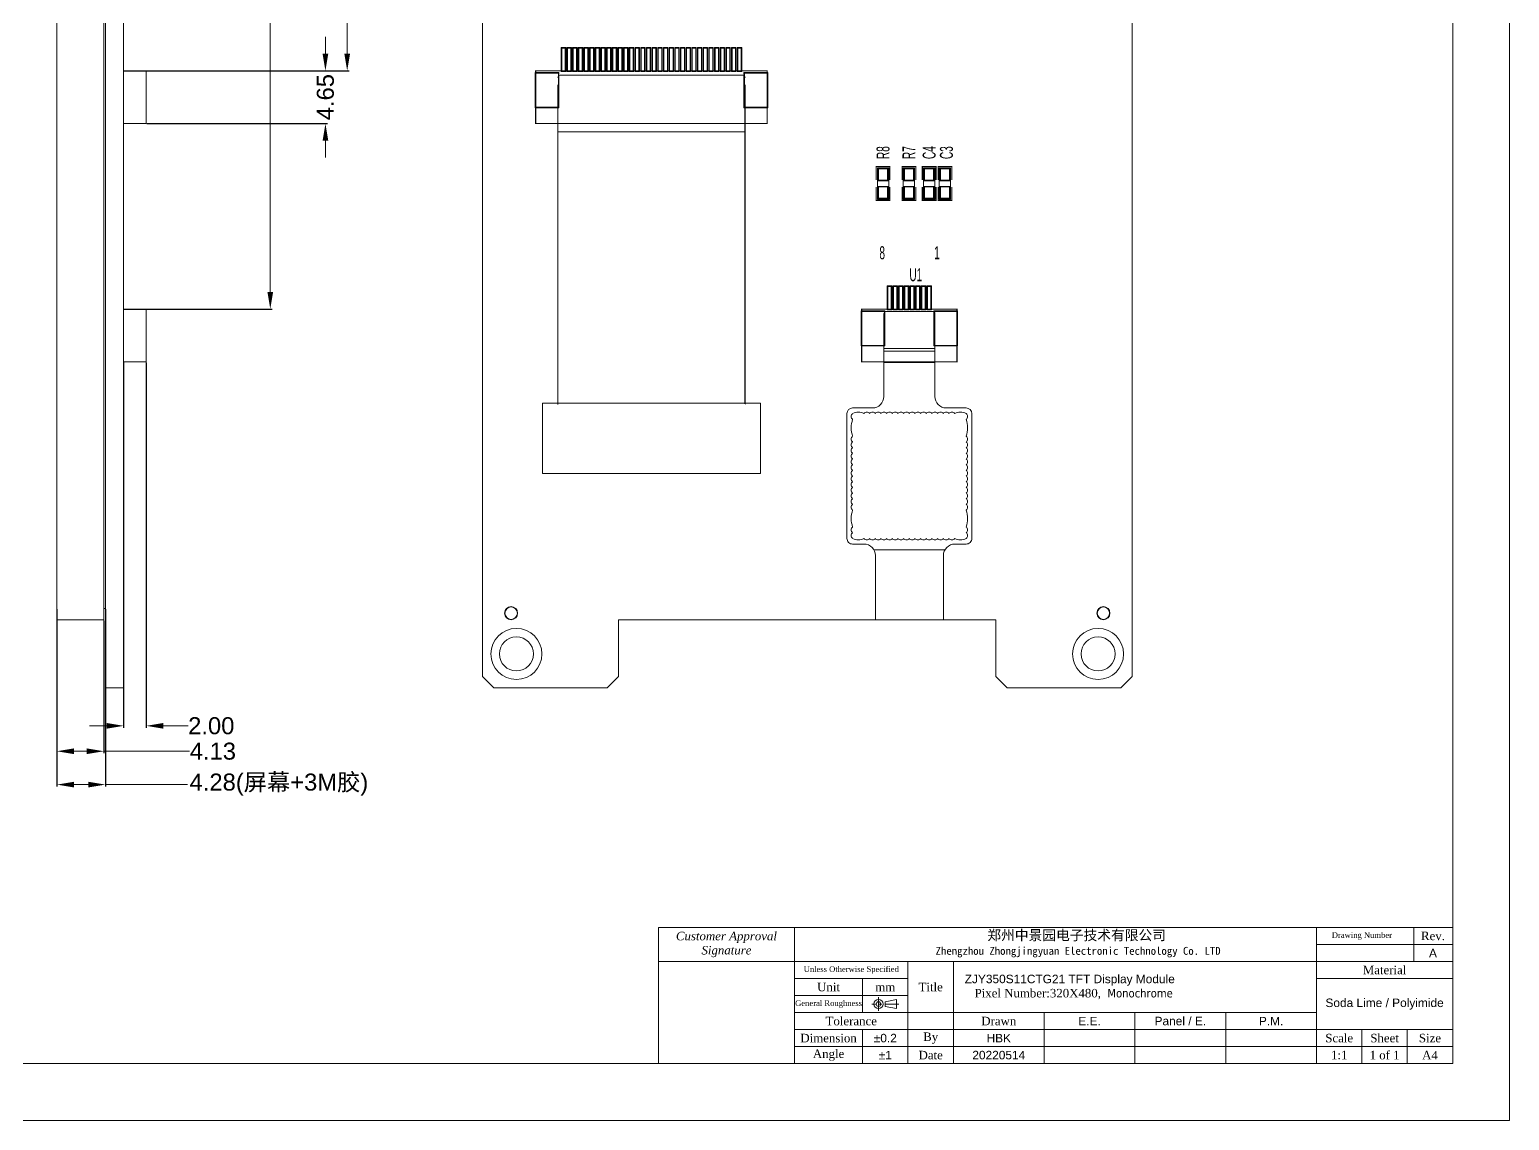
# Model space of a CAD drawing. Header units: millimetres. Extents: x 0 to 240, y 0 to 160.
# Drawn here: x 109.6 to 240, y 0 to 96.1 of the extents above; entities that cross this region are included whole.
import ezdxf

# ---------------------------------------------------------------- set-up
doc = ezdxf.new("R2010")
doc.units = ezdxf.units.MM
doc.linetypes.add('CENTER', pattern=[2, 1.25, -0.25, 0.25, -0.25])
for name, color, linetype in [('BG_OUTLINE', 254, 'Continuous'), ('Frame', 7, 'Continuous'), ('PG_ASSEMBLY_TOP', 111, 'Continuous'), ('PG_SILKSCREEN_TOP', 7, 'Continuous'), ('PIN_PASTEMASK_TOP', 85, 'Continuous'), ('PIN_SOLDERMASK_BOTTOM', 85, 'Continuous'), ('PIN_SOLDERMASK_TOP', 85, 'Continuous'), ('RD_SILKSCREEN_TOP', 7, 'Continuous')]:
    doc.layers.add(name, color=color, linetype=linetype)
doc.styles.get("Standard").update_dxf_attribs({"font": 'arial.ttf'})
doc.dimstyles.get("Standard").update_dxf_attribs({"dimtxt": 1.5, "dimasz": 1.5, "dimexe": 0.18, "dimexo": 0.0625, "dimgap": 0.09, "dimtad": 0, "dimzin": 0, "dimdsep": 46, "dimtxsty": 'Standard', "dimcen": 0.09, "dimadec": 0, "dimazin": 0, "dimtfac": 1, "dimtofl": 0, "dimtmove": 0, "dimatfit": 3, "dimfxl": 1, "dimtolj": 1, "dimtzin": 0, "dimlwd": 0, "dimarcsym": 0})

# ---------------------------------------------------------------- blocks, each defined once
blk = doc.blocks.new('*D73')
at = {"color": 0, "linetype": 'Continuous', "lineweight": -2, "transparency": 16777216}
for p, q in [((111.99, 44.04), (111.99, 32.35)), ((116.12, 44.04), (116.12, 32.35))]:
    blk.add_line(p, q, dxfattribs=at)
at = {"color": 0, "linetype": 'Continuous', "lineweight": 0, "transparency": 16777216}
for p, q in [((113.49, 32.53), (114.62, 32.53)), ((116.12, 32.53), (123.67, 32.53))]:
    blk.add_line(p, q, dxfattribs=at)
for points in [[(113.49, 32.78), (113.49, 32.28), (111.99, 32.53)], [(114.62, 32.78), (114.62, 32.28), (116.12, 32.53)]]:
    blk.add_solid(points, dxfattribs=at)
at = {"layer": 'Defpoints', "color": 0, "linetype": 'Continuous', "lineweight": 0, "transparency": 16777216}
for p in [(111.99, 44.1), (116.12, 44.1), (116.12, 32.53)]:
    blk.add_point(p, dxfattribs=at)
at = {"color": 0, "linetype": 'Continuous', "lineweight": 0, "transparency": 16777216, "insert": (125.74, 32.53), "char_height": 1.5, "attachment_point": 5}
blk.add_mtext('\\A1;4.13', dxfattribs=at)
blk = doc.blocks.new('*D74')
at = {"color": 0, "linetype": 'Continuous', "lineweight": -2, "transparency": 16777216}
for p, q in [((111.99, 45.04), (111.99, 29.41)), ((116.27, 45.04), (116.27, 29.41))]:
    blk.add_line(p, q, dxfattribs=at)
at = {"color": 0, "linetype": 'Continuous', "lineweight": 0, "transparency": 16777216}
for p, q in [((113.49, 29.59), (114.77, 29.59)), ((116.27, 29.59), (123.5, 29.59))]:
    blk.add_line(p, q, dxfattribs=at)
for points in [[(113.49, 29.84), (113.49, 29.34), (111.99, 29.59)], [(114.77, 29.84), (114.77, 29.34), (116.27, 29.59)]]:
    blk.add_solid(points, dxfattribs=at)
at = {"layer": 'Defpoints', "color": 0, "linetype": 'Continuous', "lineweight": 0, "transparency": 16777216}
for p in [(111.99, 45.1), (116.27, 45.1), (111.99, 29.59)]:
    blk.add_point(p, dxfattribs=at)
at = {"color": 0, "linetype": 'Continuous', "lineweight": 0, "transparency": 16777216, "insert": (131.56, 29.59), "char_height": 1.5, "attachment_point": 5}
blk.add_mtext('\\A1;4.28({\\fSimSun|b0|i0|c134|p2;屏幕}+3M{\\fSimSun|b0|i0|c134|p2;胶})', dxfattribs=at)
blk = doc.blocks.new('*D76')
at = {"color": 0, "linetype": 'Continuous', "lineweight": 0, "transparency": 16777216}
for p, q in [((135.66, 93.99), (135.66, 95.49)), ((135.66, 86.34), (135.66, 84.84))]:
    blk.add_line(p, q, dxfattribs=at)
at = {"color": 0, "linetype": 'Continuous', "lineweight": -2, "transparency": 16777216}
for p, q in [((119.93, 92.49), (135.84, 92.49)), ((119.93, 87.84), (135.84, 87.84))]:
    blk.add_line(p, q, dxfattribs=at)
at = {"color": 0, "linetype": 'Continuous', "lineweight": 0, "transparency": 16777216}
for points in [[(135.41, 93.99), (135.91, 93.99), (135.66, 92.49)], [(135.41, 86.34), (135.91, 86.34), (135.66, 87.84)]]:
    blk.add_solid(points, dxfattribs=at)
at = {"layer": 'Defpoints', "color": 0, "linetype": 'Continuous', "lineweight": 0, "transparency": 16777216}
for p in [(119.87, 92.49), (135.66, 92.49), (119.87, 87.84)]:
    blk.add_point(p, dxfattribs=at)
at = {"color": 0, "linetype": 'Continuous', "lineweight": 0, "transparency": 16777216, "insert": (135.66, 90.17), "char_height": 1.5, "attachment_point": 5, "rotation": 90}
blk.add_mtext('\\A1;4.65', dxfattribs=at)
blk = doc.blocks.new('*D77')
at = {"color": 0, "linetype": 'Continuous', "lineweight": -2, "transparency": 16777216}
for p, q in [((117.93, 134.62), (137.76, 134.62)), ((117.93, 92.49), (137.76, 92.49))]:
    blk.add_line(p, q, dxfattribs=at)
at = {"color": 0, "linetype": 'Continuous', "lineweight": 0, "transparency": 16777216}
for p, q in [((137.58, 133.12), (137.58, 116.21)), ((137.58, 93.99), (137.58, 110.91))]:
    blk.add_line(p, q, dxfattribs=at)
for points in [[(137.33, 133.12), (137.83, 133.12), (137.58, 134.62)], [(137.33, 93.99), (137.83, 93.99), (137.58, 92.49)]]:
    blk.add_solid(points, dxfattribs=at)
at = {"layer": 'Defpoints', "color": 0, "linetype": 'Continuous', "lineweight": 0, "transparency": 16777216}
for p in [(117.87, 134.62), (117.87, 92.49), (137.58, 92.49)]:
    blk.add_point(p, dxfattribs=at)
at = {"color": 0, "linetype": 'Continuous', "lineweight": 0, "transparency": 16777216, "insert": (137.58, 113.56), "char_height": 1.5, "attachment_point": 5, "rotation": 90}
blk.add_mtext('\\A1;42.13', dxfattribs=at)
blk = doc.blocks.new('*D78')
at = {"color": 0, "linetype": 'Continuous', "lineweight": -2, "transparency": 16777216}
for p, q in [((117.93, 134.62), (130.98, 134.62)), ((117.93, 71.49), (130.98, 71.49))]:
    blk.add_line(p, q, dxfattribs=at)
at = {"color": 0, "linetype": 'Continuous', "lineweight": 0, "transparency": 16777216}
for p, q in [((130.8, 133.12), (130.8, 105.68)), ((130.8, 72.99), (130.8, 100.43))]:
    blk.add_line(p, q, dxfattribs=at)
for points in [[(130.55, 133.12), (131.05, 133.12), (130.8, 134.62)], [(130.55, 72.99), (131.05, 72.99), (130.8, 71.49)]]:
    blk.add_solid(points, dxfattribs=at)
at = {"layer": 'Defpoints', "color": 0, "linetype": 'Continuous', "lineweight": 0, "transparency": 16777216}
for p in [(117.87, 134.62), (117.87, 71.49), (130.8, 71.49)]:
    blk.add_point(p, dxfattribs=at)
at = {"color": 0, "linetype": 'Continuous', "lineweight": 0, "transparency": 16777216, "insert": (130.8, 103.06), "char_height": 1.5, "attachment_point": 5, "rotation": 90}
blk.add_mtext('\\A1;63.13', dxfattribs=at)
blk = doc.blocks.new('*D83')
at = {"color": 0, "lineweight": -2, "transparency": 16777216}
for p, q in [((117.87, 66.78), (117.87, 34.59)), ((119.87, 66.78), (119.87, 34.59))]:
    blk.add_line(p, q, dxfattribs=at)
at = {"color": 0, "lineweight": 0, "transparency": 16777216}
for p, q in [((116.37, 34.77), (114.87, 34.77)), ((121.37, 34.77), (123.55, 34.77))]:
    blk.add_line(p, q, dxfattribs=at)
for points in [[(116.37, 35.02), (116.37, 34.52), (117.87, 34.77)], [(121.37, 35.02), (121.37, 34.52), (119.87, 34.77)]]:
    blk.add_solid(points, dxfattribs=at)
at = {"layer": 'Defpoints', "color": 0, "lineweight": 0, "transparency": 16777216}
for p in [(117.87, 66.84), (119.87, 66.84), (117.87, 34.77)]:
    blk.add_point(p, dxfattribs=at)
at = {"color": 0, "lineweight": 0, "transparency": 16777216, "insert": (125.6, 34.77), "char_height": 1.5, "attachment_point": 5}
blk.add_mtext('\\A1;2.00', dxfattribs=at)

msp = doc.modelspace()

# ---------------------------------------------------------------- hatches: boundary and pattern name
at = {"lineweight": 0}
h = msp.add_hatch(dxfattribs=at)
h.set_pattern_fill('ANSI31', color=3, scale=10)
h.paths.add_polyline_path([(94.401, 98.775), (96.569, 98.775), (96.569, 112.475), (94.401, 112.475)])
h.paths.add_polyline_path([(201.125, 52.657), (226.051, 52.657), (226.051, 80.481), (201.125, 80.481)], flags=9)
h.paths.add_polyline_path([(38.987, 112.977), (41.772, 112.977), (41.772, 114.947), (38.987, 114.947)], flags=9)
h.paths.add_polyline_path([(41.501, 112.977), (44.181, 112.977), (44.181, 114.947), (41.501, 114.947)], flags=9)
h.paths.add_polyline_path([(43.99, 113.028), (46.511, 113.028), (46.511, 114.998), (43.99, 114.998)], flags=9)
h.paths.add_polyline_path([(46.302, 113.003), (48.93, 113.003), (48.93, 114.973), (46.302, 114.973)], flags=9)
h.paths.add_polyline_path([(48.918, 113.028), (51.545, 113.028), (51.545, 114.998), (48.918, 114.998)], flags=9)
h.paths.add_polyline_path([(51.75, 113.028), (53.79, 113.028), (53.79, 114.998), (51.75, 114.998)], flags=9)
h.paths.add_polyline_path([(54.417, 112.977), (56.405, 112.977), (56.405, 114.947), (54.417, 114.947)], flags=9)
h.paths.add_polyline_path([(56.676, 113.01), (59.122, 113.01), (59.122, 114.915), (56.676, 114.915)], flags=9)
h.paths.add_polyline_path([(42.024, 93.808), (57.355, 93.808), (57.355, 97.804), (42.024, 97.804)], flags=9)
h.paths.add_polyline_path([(92.798, 8.188), (128.015, 8.188), (128.015, 13.014), (92.798, 13.014)], flags=9)
h.paths.add_polyline_path([(96.778, 11.758), (124.843, 11.758), (124.843, 16.583), (96.778, 16.583)], flags=9)
h.paths.add_polyline_path([(90.56, 36.753), (136.503, 36.753), (136.503, 41.579), (90.56, 41.579)], flags=9)
h.paths.add_polyline_path([(12.906, 15.417), (58.673, 15.417), (58.673, 43.024), (12.906, 43.024)], flags=9)
h.paths.add_polyline_path([(129.416, 28.209), (142.035, 28.209), (142.035, 32.693), (129.416, 32.693)], flags=9)
h.paths.add_polyline_path([(71.207, 27.195), (81.654, 27.195), (81.654, 33.191), (71.207, 33.191)], flags=9)
h.paths.add_polyline_path([(189.314, 14.056), (214.505, 14.056), (214.505, 17.118), (189.314, 17.118)], flags=9)
h.paths.add_polyline_path([(192.487, 4.97), (197.524, 4.97), (197.524, 6.516), (192.487, 6.516)], flags=9)
h.paths.add_polyline_path([(217.741, 7.965), (220.27, 7.965), (220.27, 9.511), (217.741, 9.511)], flags=9)
h.paths.add_polyline_path([(193.694, 6.465), (196.224, 6.465), (196.224, 8.011), (193.694, 8.011)], flags=9)
h.paths.add_polyline_path([(224.013, 14.227), (230.437, 14.227), (230.437, 15.257), (224.013, 15.257)], flags=9)
h.paths.add_polyline_path([(232.725, 13.965), (233.802, 13.965), (233.802, 15.511), (232.725, 15.511)], flags=9)
h.paths.add_polyline_path([(184.31, 4.964), (185.843, 4.964), (185.843, 6.509), (184.31, 6.509)], flags=9)
h.paths.add_polyline_path([(166.412, 14.183), (175.514, 14.183), (175.514, 17.034), (166.412, 17.034)], flags=9)
h.paths.add_polyline_path([(223.599, 9.569), (234.398, 9.569), (234.398, 11.115), (223.599, 11.115)], flags=9)
h.paths.add_polyline_path([(232.076, 15.456), (234.512, 15.456), (234.512, 17.057), (232.076, 17.057)], flags=9)
h.paths.add_polyline_path([(231.84, 6.447), (234.122, 6.447), (234.122, 8.048), (231.84, 8.048)], flags=9)
h.paths.add_polyline_path([(232.151, 4.948), (233.879, 4.948), (233.879, 6.549), (232.151, 6.549)], flags=9)
h.paths.add_polyline_path([(223.594, 6.447), (226.368, 6.447), (226.368, 8.048), (223.594, 8.048)], flags=9)
h.paths.add_polyline_path([(224.108, 4.956), (225.898, 4.956), (225.898, 6.557), (224.108, 6.557)], flags=9)
h.paths.add_polyline_path([(201.827, 7.965), (204.182, 7.965), (204.182, 9.511), (201.827, 9.511)], flags=9)
h.paths.add_polyline_path([(208.546, 7.965), (213.464, 7.965), (213.464, 9.511), (208.546, 9.511)], flags=9)
h.paths.add_polyline_path([(226.939, 12.446), (231.065, 12.446), (231.065, 14.047), (226.939, 14.047)], flags=9)
h.paths.add_polyline_path([(227.547, 6.447), (230.384, 6.447), (230.384, 8.048), (227.547, 8.048)], flags=9)
h.paths.add_polyline_path([(227.523, 4.947), (230.482, 4.947), (230.482, 6.548), (227.523, 6.548)], flags=9)
h.paths.add_polyline_path([(224.273, 15.789), (229.715, 15.789), (229.715, 16.856), (224.273, 16.856)], flags=9)
h.paths.add_polyline_path([(193.299, 7.956), (196.687, 7.956), (196.687, 9.557), (193.299, 9.557)], flags=9)
h.paths.add_polyline_path([(188.16, 6.567), (189.828, 6.567), (189.828, 8.169), (188.16, 8.169)], flags=9)
h.paths.add_polyline_path([(187.773, 4.956), (190.239, 4.956), (190.239, 6.557), (187.773, 6.557)], flags=9)
h.paths.add_polyline_path([(187.766, 10.946), (190.232, 10.946), (190.232, 12.547), (187.766, 12.547)], flags=9)
h.paths.add_polyline_path([(176.994, 9.789), (183.006, 9.789), (183.006, 10.856), (176.994, 10.856)], flags=9)
h.paths.add_polyline_path([(177.375, 6.446), (182.611, 6.446), (182.611, 8.047), (177.375, 8.047)], flags=9)
h.paths.add_polyline_path([(178.471, 5.058), (181.552, 5.058), (181.552, 6.659), (178.471, 6.659)], flags=9)
h.paths.add_polyline_path([(179.598, 7.946), (184.4, 7.946), (184.4, 9.547), (179.598, 9.547)], flags=9)
h.paths.add_polyline_path([(178.824, 10.947), (181.17, 10.947), (181.17, 12.549), (178.824, 12.549)], flags=9)
h.paths.add_polyline_path([(177.772, 12.788), (186.224, 12.788), (186.224, 13.856), (177.772, 13.856)], flags=9)
h.paths.add_polyline_path([(183.949, 10.948), (186.047, 10.948), (186.047, 12.549), (183.949, 12.549)], flags=9)
h.paths.add_polyline_path([(183.801, 6.471), (186.207, 6.471), (186.207, 8.016), (183.801, 8.016)], flags=9)
h.paths.add_polyline_path([(191.812, 10.438), (218.742, 10.438), (218.742, 13.247), (191.812, 13.247)], flags=9)
h.paths.add_polyline_path([(70.671, 118.753), (70.671, 123.582), (67.58, 123.582), (67.58, 118.753)], flags=9)
h.paths.add_polyline_path([(73.669, 118.761), (73.669, 123.59), (70.578, 123.59), (70.578, 118.761)], flags=9)
h.paths.add_polyline_path([(70.584, 102.564), (70.584, 108.558), (67.493, 108.558), (67.493, 102.564)], flags=9)
h.paths.add_polyline_path([(67.741, 100.457), (67.741, 110.641), (64.65, 110.641), (64.65, 100.457)], flags=9)
h.paths.add_polyline_path([(75.88, 99.084), (75.88, 112.18), (72.789, 112.18), (72.789, 99.084)], flags=9)
h.paths.add_polyline_path([(66.876, 124.989), (71.704, 124.989), (71.704, 128.08), (66.876, 128.08)], flags=9)
h.paths.add_polyline_path([(66.901, 128.29), (71.73, 128.29), (71.73, 131.381), (66.901, 131.381)], flags=9)
h.paths.add_polyline_path([(47.012, 134.228), (53.006, 134.228), (53.006, 137.319), (47.012, 137.319)], flags=9)
h.paths.add_polyline_path([(43.794, 128.547), (53.979, 128.547), (53.979, 131.638), (43.794, 131.638)], flags=9)
h.paths.add_polyline_path([(42.812, 138.476), (55.908, 138.476), (55.908, 141.567), (42.812, 141.567)], flags=9)
h.paths.add_polyline_path([(48.155, 120.642), (52.984, 120.642), (52.984, 123.733), (48.155, 123.733)], flags=9)
h.paths.add_polyline_path([(35.041, 120.65), (39.87, 120.65), (39.87, 123.741), (35.041, 123.741)], flags=9)
h.paths.add_polyline_path([(30.59, 120.112), (30.59, 124.94), (27.499, 124.94), (27.499, 120.112)], flags=9)
h.paths.add_polyline_path([(36.848, 92.184), (40.434, 84.288), (43.248, 85.567), (39.662, 93.462)], flags=9)
h.paths.add_polyline_path([(29.575, 83.043), (34.902, 90.75), (32.36, 92.507), (27.032, 84.8)], flags=9)
h.paths.add_polyline_path([(33.199, 102.564), (33.199, 108.558), (30.108, 108.558), (30.108, 102.564)], flags=9)
h.paths.add_polyline_path([(46.27, 81.171), (52.264, 81.171), (52.264, 84.262), (46.27, 84.262)], flags=9)
h.paths.add_polyline_path([(107.388, 133.339), (115.436, 133.339), (115.436, 138.491), (107.388, 138.491)], flags=9)
h.paths.add_polyline_path([(108.262, 122.368), (114.367, 122.368), (114.367, 127.52), (108.262, 127.52)], flags=9)
h.paths.add_polyline_path([(106.678, 127.975), (114.725, 127.975), (114.725, 133.127), (106.678, 133.127)], flags=9)

# ---------------------------------------------------------------- linework, layer by layer
at = {"color": 5, "linetype": 'Continuous', "lineweight": 0}
for p, q in [((117.869, 134.624), (117.869, 38.104)), ((116.269, 38.104), (116.269, 45.104)), ((117.869, 38.104), (116.269, 38.104))]:
    msp.add_line(p, q, dxfattribs=at)
at = {"color": 6, "linetype": 'Continuous', "lineweight": 0}
for p, q in [((116.119, 44.104), (116.119, 128.624)), ((111.989, 127.624), (111.989, 44.104)), ((111.989, 44.104), (116.119, 44.104))]:
    msp.add_line(p, q, dxfattribs=at)
at = {"color": 11, "linetype": 'Continuous', "lineweight": 0, "true_color": 0xf27172}
for p, q in [((116.119, 127.624), (116.119, 45.104)), ((116.269, 45.104), (116.269, 127.624)), ((116.119, 45.104), (116.269, 45.104))]:
    msp.add_line(p, q, dxfattribs=at)
at = {"color": 242, "linetype": 'Continuous', "lineweight": 0, "true_color": 0xcd2027}
for p, q in [((117.869, 92.492), (117.869, 87.842)), ((117.869, 92.492), (119.869, 92.492)), ((119.869, 92.492), (119.869, 87.842)), ((119.869, 87.842), (117.869, 87.842)), ((117.869, 71.492), (117.869, 66.842)), ((117.869, 71.492), (119.869, 71.492)), ((119.869, 71.492), (119.869, 66.842)), ((119.869, 66.842), (117.869, 66.842))]:
    msp.add_line(p, q, dxfattribs=at)
at = {"lineweight": 0}
for p, q in [((184.122, 49.784), (184.122, 44.104)), ((190.122, 49.784), (190.122, 44.104)), ((235, 5), (235, 12.5)), ((165, 5), (231, 5)), ((231, 5), (235, 5))]:
    msp.add_line(p, q, dxfattribs=at)
for points in [[(0, 0), (240, 0), (240, 160), (0, 160)], [(5, 5), (235, 5), (235, 155), (5, 155)]]:
    msp.add_lwpolyline(points, close=True, dxfattribs=at)
at = {"linetype": 'Continuous', "lineweight": 0}
for centre, radius in [((152.022, 44.699), 0.575), ((152.022, 44.699), 0.55), ((204.222, 44.699), 0.575), ((204.222, 44.699), 0.55)]:
    msp.add_circle(centre, radius, dxfattribs=at)
at = {"color": 1, "linetype": 'Continuous', "lineweight": 0}
for centre, radius in [((152.492, 41.104), 2.25), ((203.752, 41.104), 2.25), ((152.492, 41.104), 1.5), ((203.752, 41.104), 1.5)]:
    msp.add_circle(centre, radius, dxfattribs=at)
at = {"layer": 'BG_OUTLINE', "color": 5, "lineweight": 0}
msp.add_lwpolyline([(150.492, 38.104), (160.492, 38.104), (161.492, 39.104), (161.492, 44.104), (194.752, 44.104), (194.752, 39.104), (195.752, 38.104), (205.752, 38.104), (206.752, 39.104), (206.752, 133.624), (205.752, 134.624), (150.492, 134.624), (149.492, 133.624), (149.492, 39.104), (150.492, 38.104)], dxfattribs=at)
at = {"layer": 'Frame', "lineweight": 0}
for p, q in [((165, 17), (235, 17)), ((165, 5), (165, 17)), ((177, 5), (177, 17)), ((223, 5), (223, 17)), ((231.577, 14), (231.577, 17)), ((223, 15.5), (235, 15.5)), ((165, 14), (235, 14)), ((187, 5), (187, 14)), ((191, 5), (191, 14)), ((177, 12.5), (187, 12.5)), ((183, 9.5), (183, 12.5)), ((223, 12.5), (235, 12.5)), ((177, 11), (187, 11)), ((177, 9.5), (223, 9.5)), ((199, 5), (199, 9.5)), ((207, 5), (207, 9.5)), ((215, 5), (215, 9.5)), ((177, 8), (235, 8)), ((183, 5), (183, 8)), ((227, 5), (227, 8)), ((231, 5), (231, 8)), ((177, 6.5), (235, 6.5))]:
    msp.add_line(p, q, dxfattribs=at)
at = {"layer": 'Frame', "linetype": 'CENTER', "lineweight": 0}
for p, q in [((184.4, 10.85), (184.4, 9.65)), ((186.2, 10.25), (183.8, 10.25))]:
    msp.add_line(p, q, dxfattribs=at)
at = {"layer": 'Frame', "lineweight": 0}
msp.add_lwpolyline([(186, 9.85), (186, 10.65), (185, 10.45), (185, 10.05)], close=True, dxfattribs=at)
for radius in [0.4, 0.2]:
    msp.add_circle((184.4, 10.25), radius, dxfattribs=at)
at = {"layer": 'PG_ASSEMBLY_TOP', "lineweight": 0}
for points in [[(184.298, 83.954), (184.298, 81.154), (185.298, 81.154), (185.298, 83.954), (184.298, 83.954)], [(186.584, 83.954), (186.584, 81.154), (187.584, 81.154), (187.584, 83.954), (186.584, 83.954)], [(188.362, 83.954), (188.362, 81.154), (189.362, 81.154), (189.362, 83.954), (188.362, 83.954)], [(189.759, 83.954), (189.759, 81.154), (190.759, 81.154), (190.759, 83.954), (189.759, 83.954)]]:
    msp.add_lwpolyline(points, dxfattribs=at)
at = {"layer": 'PG_SILKSCREEN_TOP', "lineweight": 0}
for p, q in [((184.872, 71.084), (184.872, 63.784)), ((189.172, 71.284), (185.072, 71.284)), ((189.372, 63.784), (189.372, 71.084)), ((183.872, 62.784), (182.122, 62.784)), ((192.122, 62.784), (190.372, 62.784)), ((181.622, 62.284), (181.622, 51.284)), ((192.622, 51.284), (192.622, 62.284)), ((182.122, 50.784), (183.122, 50.784)), ((184.122, 49.784), (184.122, 44.104)), ((190.122, 44.104), (190.122, 49.784)), ((191.122, 50.784), (192.122, 50.784))]:
    msp.add_line(p, q, dxfattribs=at)
for points, format in [([(154.192, 92.492, 0.1, 0.1, 0), (174.592, 92.492, 0.1, 0.1, 0), (174.592, 87.842, 0.1, 0.1, 0), (154.192, 87.842, 0.1, 0.1, 0), (154.192, 92.492, 0.1, 0.1, 0)], "xyseb"), ([(156.139, 91.273, 0.1, 0.1, 0), (156.139, 63.069, 0.1, 0.1, 0)], "xyseb"), ([(156.342, 92.104, 0.4142), (156.142, 91.904)], "xyb"), ([(156.342, 92.104, 0.4142), (156.142, 91.904)], "xyb"), ([(172.641, 91.902, 0.414153), (172.441, 92.102)], "xyb"), ([(172.64, 91.28, 0.1, 0.1, 0), (172.64, 63.116, 0.1, 0.1, 0), (172.638, 63.114, 0.1, 0.1, 0)], "xyseb"), ([(185.398, 82.854, 0.1, 0.1, 0), (185.398, 84.054, 0.1, 0.1, 0), (184.198, 84.054, 0.1, 0.1, 0), (184.198, 82.854, 0.1, 0.1, 0)], "xyseb"), ([(187.684, 82.854, 0.1, 0.1, 0), (187.684, 84.054, 0.1, 0.1, 0), (186.484, 84.054, 0.1, 0.1, 0), (186.484, 82.854, 0.1, 0.1, 0)], "xyseb"), ([(189.462, 82.854, 0.1, 0.1, 0), (189.462, 84.054, 0.1, 0.1, 0), (188.262, 84.054, 0.1, 0.1, 0), (188.262, 82.854, 0.1, 0.1, 0)], "xyseb"), ([(190.859, 82.854, 0.1, 0.1, 0), (190.859, 84.054, 0.1, 0.1, 0), (189.659, 84.054, 0.1, 0.1, 0), (189.659, 82.854, 0.1, 0.1, 0)], "xyseb"), ([(185.398, 82.254, 0.1, 0.1, 0), (185.398, 81.054, 0.1, 0.1, 0), (184.198, 81.054, 0.1, 0.1, 0), (184.198, 82.254, 0.1, 0.1, 0)], "xyseb"), ([(187.684, 82.254, 0.1, 0.1, 0), (187.684, 81.054, 0.1, 0.1, 0), (186.484, 81.054, 0.1, 0.1, 0), (186.484, 82.254, 0.1, 0.1, 0)], "xyseb"), ([(189.462, 82.254, 0.1, 0.1, 0), (189.462, 81.054, 0.1, 0.1, 0), (188.262, 81.054, 0.1, 0.1, 0), (188.262, 82.254, 0.1, 0.1, 0)], "xyseb"), ([(190.859, 82.254, 0.1, 0.1, 0), (190.859, 81.054, 0.1, 0.1, 0), (189.659, 81.054, 0.1, 0.1, 0), (189.659, 82.254, 0.1, 0.1, 0)], "xyseb"), ([(191.322, 71.492, 0.1, 0.1, 0), (182.922, 71.492, 0.1, 0.1, 0), (182.922, 66.842, 0.1, 0.1, 0), (191.322, 66.842, 0.1, 0.1, 0), (191.322, 71.492, 0.1, 0.1, 0)], "xyseb")]:
    msp.add_lwpolyline(points, format=format, dxfattribs=at)
for points in [[(172.442, 92.104), (156.342, 92.104)], [(172.642, 87.104), (156.142, 87.104)], [(172.642, 87.104), (156.142, 87.104)], [(189.372, 66.784), (184.872, 66.784)], [(190.256, 50.284), (183.988, 50.284)]]:
    msp.add_lwpolyline(points, dxfattribs=at)
msp.add_lwpolyline([(189.372, 67.784), (184.872, 67.784), (184.872, 68.034), (189.372, 68.034)], close=True, dxfattribs=at)
msp.add_lwpolyline([(192.122, 62.284, 0.260282), (191.122, 62.284, 0.520552), (190.622, 62.284, 0.520552), (190.122, 62.284, 0.520552), (189.622, 62.284, 0.520552), (189.122, 62.284, 0.520552), (188.622, 62.284, 0.520552), (188.122, 62.284, 0.520552), (187.622, 62.284, 0.520552), (187.122, 62.284, 0.520552), (186.622, 62.284, 0.520552), (186.122, 62.284, 0.520552), (185.622, 62.284, 0.520552), (185.122, 62.284, 0.520552), (184.622, 62.284, 0.520577), (184.122, 62.284, 0.520552), (183.622, 62.284, 0.520552), (183.122, 62.284, 0.260282), (182.122, 62.284, 0.520582), (182.122, 61.784, 0.17352), (182.122, 60.284, 0.520557), (182.122, 59.784, 0.520557), (182.122, 59.284, 0.520557), (182.122, 58.784, 0.520557), (182.122, 58.284, 0.520557), (182.122, 57.784, 0.520557), (182.122, 57.284, 0.520557), (182.122, 56.784, 0.520557), (182.122, 56.284, 0.520557), (182.122, 55.784, 0.520557), (182.122, 55.284, 0.520557), (182.122, 54.784, 0.520557), (182.122, 54.284, 0.520557), (182.122, 53.784, 0.17352), (182.122, 52.284, 0.520557), (182.122, 51.784, 0.520557), (182.122, 51.284, 0.260286), (183.122, 51.284, 0.520577), (183.622, 51.284, 0.520577), (184.122, 51.284, 0.520602), (184.622, 51.284, 0.520577), (185.122, 51.284, 0.520577), (185.622, 51.284, 0.520577), (186.122, 51.284, 0.520577), (186.622, 51.284, 0.520577), (187.122, 51.284, 0.520577), (187.622, 51.284, 0.520577), (188.122, 51.284, 0.520577), (188.622, 51.284, 0.520577), (189.122, 51.284, 0.520577), (189.622, 51.284, 0.520577), (190.122, 51.284, 0.520577), (190.622, 51.284, 0.520577), (191.122, 51.284, 0.260286), (192.122, 51.284, 0.520569), (192.122, 51.784, 0.520569), (192.122, 52.284, 0.173521), (192.122, 53.784, 0.520569), (192.122, 54.284, 0.520569), (192.122, 54.784, 0.520569), (192.122, 55.284, 0.520569), (192.122, 55.784, 0.520569), (192.122, 56.284, 0.520569), (192.122, 56.784, 0.520569), (192.122, 57.284, 0.520569), (192.122, 57.784, 0.520569), (192.122, 58.284, 0.520569), (192.122, 58.784, 0.520569), (192.122, 59.284, 0.520569), (192.122, 59.784, 0.520569), (192.122, 60.284, 0.173521), (192.122, 61.784, 0.520594)], format="xyb", close=True, dxfattribs=at)
for centre, radius, start, end in [((185.072, 71.084), 0.2, 89.99966, 180.00034), ((189.172, 71.084), 0.2, 359.99854, 90.00117), ((182.122, 62.284), 0.5, 90.00084, 179.99916), ((183.872, 63.784), 1, 269.99986, 0.00014), ((190.372, 63.784), 1, 180.00006, 269.99994), ((192.122, 62.284), 0.5, 0.00045, 89.99955), ((182.122, 51.284), 0.5, 179.99996, 270.00004), ((192.122, 51.284), 0.5, 269.99957, 0.00043), ((183.122, 49.784), 1, 0.00006, 89.99994), ((191.122, 49.784), 1, 90.00025, 179.99975)]:
    msp.add_arc(centre, radius, start, end, dxfattribs=at)
at = {"layer": 'PIN_PASTEMASK_TOP', "lineweight": 0}
for points in [[(156.492, 92.492), (156.492, 94.492), (156.792, 94.492), (156.792, 92.492)], [(156.992, 92.492), (156.992, 94.492), (157.292, 94.492), (157.292, 92.492)], [(157.492, 92.492), (157.492, 94.492), (157.792, 94.492), (157.792, 92.492)], [(157.992, 92.492), (157.992, 94.492), (158.292, 94.492), (158.292, 92.492)], [(158.492, 92.492), (158.492, 94.492), (158.792, 94.492), (158.792, 92.492)], [(158.992, 92.492), (158.992, 94.492), (159.292, 94.492), (159.292, 92.492)], [(159.492, 92.492), (159.492, 94.492), (159.792, 94.492), (159.792, 92.492)], [(159.992, 92.492), (159.992, 94.492), (160.292, 94.492), (160.292, 92.492)], [(160.492, 92.492), (160.492, 94.492), (160.792, 94.492), (160.792, 92.492)], [(160.992, 92.492), (160.992, 94.492), (161.292, 94.492), (161.292, 92.492)], [(161.492, 92.492), (161.492, 94.492), (161.792, 94.492), (161.792, 92.492)], [(161.992, 92.492), (161.992, 94.492), (162.292, 94.492), (162.292, 92.492)], [(162.492, 92.492), (162.492, 94.492), (162.792, 94.492), (162.792, 92.492)], [(162.992, 92.492), (162.992, 94.492), (163.292, 94.492), (163.292, 92.492)], [(163.492, 92.492), (163.492, 94.492), (163.792, 94.492), (163.792, 92.492)], [(163.992, 92.492), (163.992, 94.492), (164.292, 94.492), (164.292, 92.492)], [(164.492, 92.492), (164.492, 94.492), (164.792, 94.492), (164.792, 92.492)], [(164.992, 92.492), (164.992, 94.492), (165.292, 94.492), (165.292, 92.492)], [(165.492, 92.492), (165.492, 94.492), (165.792, 94.492), (165.792, 92.492)], [(165.992, 92.492), (165.992, 94.492), (166.292, 94.492), (166.292, 92.492)], [(166.492, 92.492), (166.492, 94.492), (166.792, 94.492), (166.792, 92.492)], [(166.992, 92.492), (166.992, 94.492), (167.292, 94.492), (167.292, 92.492)], [(167.492, 92.492), (167.492, 94.492), (167.792, 94.492), (167.792, 92.492)], [(167.992, 92.492), (167.992, 94.492), (168.292, 94.492), (168.292, 92.492)], [(168.492, 92.492), (168.492, 94.492), (168.792, 94.492), (168.792, 92.492)], [(168.992, 92.492), (168.992, 94.492), (169.292, 94.492), (169.292, 92.492)], [(169.492, 92.492), (169.492, 94.492), (169.792, 94.492), (169.792, 92.492)], [(169.992, 92.492), (169.992, 94.492), (170.292, 94.492), (170.292, 92.492)], [(170.492, 92.492), (170.492, 94.492), (170.792, 94.492), (170.792, 92.492)], [(170.992, 92.492), (170.992, 94.492), (171.292, 94.492), (171.292, 92.492)], [(171.492, 92.492), (171.492, 94.492), (171.792, 94.492), (171.792, 92.492)], [(171.992, 92.492), (171.992, 94.492), (172.292, 94.492), (172.292, 92.492)], [(154.192, 89.292), (154.192, 92.292), (156.192, 92.292), (156.192, 89.292)], [(172.592, 89.292), (172.592, 92.292), (174.592, 92.292), (174.592, 89.292)], [(184.398, 83.854), (185.198, 83.854), (185.198, 82.854), (184.398, 82.854)], [(186.684, 83.854), (187.484, 83.854), (187.484, 82.854), (186.684, 82.854)], [(188.462, 83.854), (189.262, 83.854), (189.262, 82.854), (188.462, 82.854)], [(189.859, 83.854), (190.659, 83.854), (190.659, 82.854), (189.859, 82.854)], [(184.398, 82.254), (185.198, 82.254), (185.198, 81.254), (184.398, 81.254)], [(186.684, 82.254), (187.484, 82.254), (187.484, 81.254), (186.684, 81.254)], [(188.462, 82.254), (189.262, 82.254), (189.262, 81.254), (188.462, 81.254)], [(189.859, 82.254), (190.659, 82.254), (190.659, 81.254), (189.859, 81.254)], [(185.222, 71.492), (185.222, 73.492), (185.522, 73.492), (185.522, 71.492)], [(185.722, 71.492), (185.722, 73.492), (186.022, 73.492), (186.022, 71.492)], [(186.222, 71.492), (186.222, 73.492), (186.522, 73.492), (186.522, 71.492)], [(186.722, 71.492), (186.722, 73.492), (187.022, 73.492), (187.022, 71.492)], [(187.222, 71.492), (187.222, 73.492), (187.522, 73.492), (187.522, 71.492)], [(187.722, 71.492), (187.722, 73.492), (188.022, 73.492), (188.022, 71.492)], [(188.222, 71.492), (188.222, 73.492), (188.522, 73.492), (188.522, 71.492)], [(188.722, 71.492), (188.722, 73.492), (189.022, 73.492), (189.022, 71.492)], [(182.922, 68.292), (182.922, 71.292), (184.922, 71.292), (184.922, 68.292)], [(189.322, 68.292), (189.322, 71.292), (191.322, 71.292), (191.322, 68.292)]]:
    msp.add_lwpolyline(points, close=True, dxfattribs=at)
at = {"layer": 'PIN_SOLDERMASK_BOTTOM', "lineweight": 0}
msp.add_lwpolyline([(154.792, 57.004), (154.792, 63.204), (173.992, 63.204), (173.992, 57.004)], close=True, dxfattribs=at)
at = {"layer": 'PIN_SOLDERMASK_TOP', "lineweight": 0}
for points in [[(156.442, 92.442), (156.442, 94.542), (156.842, 94.542), (156.842, 92.442)], [(156.942, 92.442), (156.942, 94.542), (157.342, 94.542), (157.342, 92.442)], [(157.442, 92.442), (157.442, 94.542), (157.842, 94.542), (157.842, 92.442)], [(157.942, 92.442), (157.942, 94.542), (158.342, 94.542), (158.342, 92.442)], [(158.442, 92.442), (158.442, 94.542), (158.842, 94.542), (158.842, 92.442)], [(158.942, 92.442), (158.942, 94.542), (159.342, 94.542), (159.342, 92.442)], [(159.442, 92.442), (159.442, 94.542), (159.842, 94.542), (159.842, 92.442)], [(159.942, 92.442), (159.942, 94.542), (160.342, 94.542), (160.342, 92.442)], [(160.442, 92.442), (160.442, 94.542), (160.842, 94.542), (160.842, 92.442)], [(160.942, 92.442), (160.942, 94.542), (161.342, 94.542), (161.342, 92.442)], [(161.442, 92.442), (161.442, 94.542), (161.842, 94.542), (161.842, 92.442)], [(161.942, 92.442), (161.942, 94.542), (162.342, 94.542), (162.342, 92.442)], [(162.442, 92.442), (162.442, 94.542), (162.842, 94.542), (162.842, 92.442)], [(162.942, 92.442), (162.942, 94.542), (163.342, 94.542), (163.342, 92.442)], [(163.442, 92.442), (163.442, 94.542), (163.842, 94.542), (163.842, 92.442)], [(163.942, 92.442), (163.942, 94.542), (164.342, 94.542), (164.342, 92.442)], [(164.442, 92.442), (164.442, 94.542), (164.842, 94.542), (164.842, 92.442)], [(164.942, 92.442), (164.942, 94.542), (165.342, 94.542), (165.342, 92.442)], [(165.442, 92.442), (165.442, 94.542), (165.842, 94.542), (165.842, 92.442)], [(165.942, 92.442), (165.942, 94.542), (166.342, 94.542), (166.342, 92.442)], [(166.442, 92.442), (166.442, 94.542), (166.842, 94.542), (166.842, 92.442)], [(166.942, 92.442), (166.942, 94.542), (167.342, 94.542), (167.342, 92.442)], [(167.442, 92.442), (167.442, 94.542), (167.842, 94.542), (167.842, 92.442)], [(167.942, 92.442), (167.942, 94.542), (168.342, 94.542), (168.342, 92.442)], [(168.442, 92.442), (168.442, 94.542), (168.842, 94.542), (168.842, 92.442)], [(168.942, 92.442), (168.942, 94.542), (169.342, 94.542), (169.342, 92.442)], [(169.442, 92.442), (169.442, 94.542), (169.842, 94.542), (169.842, 92.442)], [(169.942, 92.442), (169.942, 94.542), (170.342, 94.542), (170.342, 92.442)], [(170.442, 92.442), (170.442, 94.542), (170.842, 94.542), (170.842, 92.442)], [(170.942, 92.442), (170.942, 94.542), (171.342, 94.542), (171.342, 92.442)], [(171.442, 92.442), (171.442, 94.542), (171.842, 94.542), (171.842, 92.442)], [(171.942, 92.442), (171.942, 94.542), (172.342, 94.542), (172.342, 92.442)], [(154.142, 89.242), (154.142, 92.342), (156.242, 92.342), (156.242, 89.242)], [(172.542, 89.242), (172.542, 92.342), (174.642, 92.342), (174.642, 89.242)], [(184.348, 83.904), (185.248, 83.904), (185.248, 82.804), (184.348, 82.804)], [(186.634, 83.904), (187.534, 83.904), (187.534, 82.804), (186.634, 82.804)], [(188.412, 83.904), (189.312, 83.904), (189.312, 82.804), (188.412, 82.804)], [(189.809, 83.904), (190.709, 83.904), (190.709, 82.804), (189.809, 82.804)], [(184.348, 82.304), (185.248, 82.304), (185.248, 81.204), (184.348, 81.204)], [(186.634, 82.304), (187.534, 82.304), (187.534, 81.204), (186.634, 81.204)], [(188.412, 82.304), (189.312, 82.304), (189.312, 81.204), (188.412, 81.204)], [(189.809, 82.304), (190.709, 82.304), (190.709, 81.204), (189.809, 81.204)], [(185.172, 71.442), (185.172, 73.542), (185.572, 73.542), (185.572, 71.442)], [(185.672, 71.442), (185.672, 73.542), (186.072, 73.542), (186.072, 71.442)], [(186.172, 71.442), (186.172, 73.542), (186.572, 73.542), (186.572, 71.442)], [(186.672, 71.442), (186.672, 73.542), (187.072, 73.542), (187.072, 71.442)], [(187.172, 71.442), (187.172, 73.542), (187.572, 73.542), (187.572, 71.442)], [(187.672, 71.442), (187.672, 73.542), (188.072, 73.542), (188.072, 71.442)], [(188.172, 71.442), (188.172, 73.542), (188.572, 73.542), (188.572, 71.442)], [(188.672, 71.442), (188.672, 73.542), (189.072, 73.542), (189.072, 71.442)], [(182.872, 68.242), (182.872, 71.342), (184.972, 71.342), (184.972, 68.242)], [(189.272, 68.242), (189.272, 71.342), (191.372, 71.342), (191.372, 68.242)], [(154.792, 57.004), (154.792, 63.204), (173.992, 63.204), (173.992, 57.004)]]:
    msp.add_lwpolyline(points, close=True, dxfattribs=at)

# ---------------------------------------------------------------- texts
at = {"layer": 'Frame', "lineweight": 0}
for s, insert, char_height, attachment_point in [('{\\fTimes New Roman|b0|i1|c0|p18;Customer Approval\\PSignature}', (171, 15.5), 0.75, 5), ('{\\fSimHei|b0|i0|c134|p49;郑州中景园电子技术有限公司\\P\\f@Dotum|b0|i0|c0|p34;\\H0.7845x; \\f@SimSun|b0|i0|c0|p2;Zhengzhou Zhongjingyuan Electronic Technology Co. LTD\\fRomanS|b0|i0|c134|p2; }', (201.864, 15.565), 0.887987, 5), ('{\\fTimes New Roman|b0|i0|c0|p18;Drawing Number}', (227, 16.25), 0.5, 5), ('{\\fTimes New Roman|b0|i0|c0|p18;Rev.}', (233.264, 16.25), 0.75, 5), ('A', (233.264, 14.75), 0.75, 5), ('{\\fTimes New Roman|b0|i0|c0|p18;Unless Otherwise Specified}', (182, 13.25), 0.5, 5), ('{\\fTimes New Roman|b0|i0|c0|p18;Material}', (229, 13.25), 0.75, 5), ('{\\fTimes New Roman|b0|i0|c0|p18;Unit}', (180, 11.75), 0.75, 5), ('{\\fTimes New Roman|b0|i0|c0|p18;mm}', (185, 11.75), 0.75, 5), ('{\\fTimes New Roman|b0|i0|c0|p18;Title}', (189, 11.75), 0.75, 5), ('ZJY350S11CTG21 TFT Display Module\\P  {\\fTimes New Roman|b0|i0|c0|p18; Pixel Number:320X480,  \\fTahoma|b0|i0|c134|p34;Monochrome}', (192, 11.75), 0.75, 4), ('{\\fTimes New Roman|b0|i0|c0|p18;General Roughness}', (180, 10.25), 0.5, 5), ('Soda Lime / Polyimide', (229, 10.25), 0.75, 5), ('{\\fTimes New Roman|b0|i0|c0|p18;Tolerance}', (182, 8.75), 0.75, 5), ('{\\fTimes New Roman|b0|i0|c0|p18;Drawn}', (195, 8.75), 0.75, 5), ('Panel / E.', (211, 8.75), 0.75, 5), ('E.E.', (203, 8.75), 0.75, 5), ('P.M.', (219, 8.75), 0.75, 5), ('{\\fTimes New Roman|b0|i0|c0|p18;Dimension}', (180, 7.25), 0.75, 5), ('%%P0.2', (185, 7.25), 0.75, 5), ('{\\fTimes New Roman|b0|i0|c0|p18;By}', (189, 7.25), 0.75, 5), ('HBK', (195, 7.25), 0.75, 5), ('{\\fTimes New Roman|b0|i0|c0|p18;Scale}', (225, 7.25), 0.75, 5), ('{\\fTimes New Roman|b0|i0|c0|p18;Sheet}', (229, 7.25), 0.75, 5), ('{\\fTimes New Roman|b0|i0|c0|p18;Size}', (233, 7.25), 0.75, 5), ('{\\fTimes New Roman|b0|i0|c0|p18;Angle}', (180, 5.75), 0.75, 5), ('%%p1', (185, 5.75), 0.75, 5), ('{\\fTimes New Roman|b0|i0|c0|p18;Date}', (189, 5.75), 0.75, 5), ('{\\fTimes New Roman|b0|i0|c0|p18;1:1}', (225, 5.75), 0.75, 5), ('{\\fTimes New Roman|b0|i0|c0|p18;1 of 1}', (229, 5.75), 0.75, 5), ('{\\fTimes New Roman|b0|i0|c0|p18;A4}', (233, 5.75), 0.75, 5)]:
    msp.add_mtext(s, dxfattribs=dict(at, insert=insert, char_height=char_height, attachment_point=attachment_point))
at = {"layer": 'Frame', "lineweight": 0, "insert": (195, 5.75), "char_height": 0.75, "width": 1.89342, "attachment_point": 5}
msp.add_mtext('20220514', dxfattribs=at)
at = {"layer": 'PG_SILKSCREEN_TOP', "lineweight": 0, "width": 0.555556}
for s, p in [('8', (184.48, 75.886)), ('1', (189.306, 75.886))]:
    msp.add_text(s, height=1.143, dxfattribs=at).set_placement(p)
at = {"layer": 'RD_SILKSCREEN_TOP', "lineweight": 0, "width": 0.555556}
for s, p in [('R8', (185.369, 84.713)), ('R7', (187.655, 84.713)), ('C4', (189.433, 84.713)), ('C3', (190.957, 84.713))]:
    msp.add_text(s, height=1.143, rotation=90, dxfattribs=at).set_placement(p)
msp.add_text('U1', height=1.143, dxfattribs=at).set_placement((187.122, 73.952))

# ---------------------------------------------------------------- dimensions: what is measured, and where the dimension line sits
at = {"linetype": 'Continuous', "lineweight": 0}
for base, p1, p2, picture, middle in [((137.578, 92.492), (117.869, 134.624), (117.869, 92.492), '*D77', (137.578, 113.558)), ((135.657, 92.492), (119.869, 87.842), (119.869, 92.492), '*D76', (135.657, 90.167))]:
    dim = msp.add_linear_dim(base=base, p1=p1, p2=p2, angle=90, dimstyle='Standard', dxfattribs=at)
    dim.commit()
    dim.dimension.update_dxf_attribs({"geometry": picture, "text_midpoint": middle})
dim = msp.add_aligned_dim(p1=(117.869, 134.624), p2=(117.869, 71.492), distance=12.926, dimstyle='Standard', dxfattribs=at)
dim.commit()
dim.dimension.update_dxf_attribs({"geometry": '*D78', "text_midpoint": (130.795, 103.058)})
at = {"lineweight": 0}
dim = msp.add_linear_dim(base=(117.869, 34.766), p1=(119.869, 66.842), p2=(117.869, 66.842), dimstyle='Standard', dxfattribs=at)
dim.commit()
dim.dimension.update_dxf_attribs({"geometry": '*D83', "text_midpoint": (125.599, 34.766), "dimtype": 160})
at = {"linetype": 'Continuous', "lineweight": 0}
dim = msp.add_linear_dim(base=(111.989, 29.594), p1=(116.269, 45.104), p2=(111.989, 45.104), text='<>({\\fSimSun|b0|i0|c134|p2;屏幕}+3M{\\fSimSun|b0|i0|c134|p2;胶})', dimstyle='Standard', dxfattribs=at)
dim.commit()
dim.dimension.update_dxf_attribs({"geometry": '*D74', "text_midpoint": (131.564, 29.594), "dimtype": 160})
dim = msp.add_linear_dim(base=(116.119, 32.532), p1=(111.989, 44.104), p2=(116.119, 44.104), dimstyle='Standard', dxfattribs=at)
dim.commit()
dim.dimension.update_dxf_attribs({"geometry": '*D73', "text_midpoint": (125.741, 32.532), "dimtype": 160})

doc.saveas('drawing.dxf')
